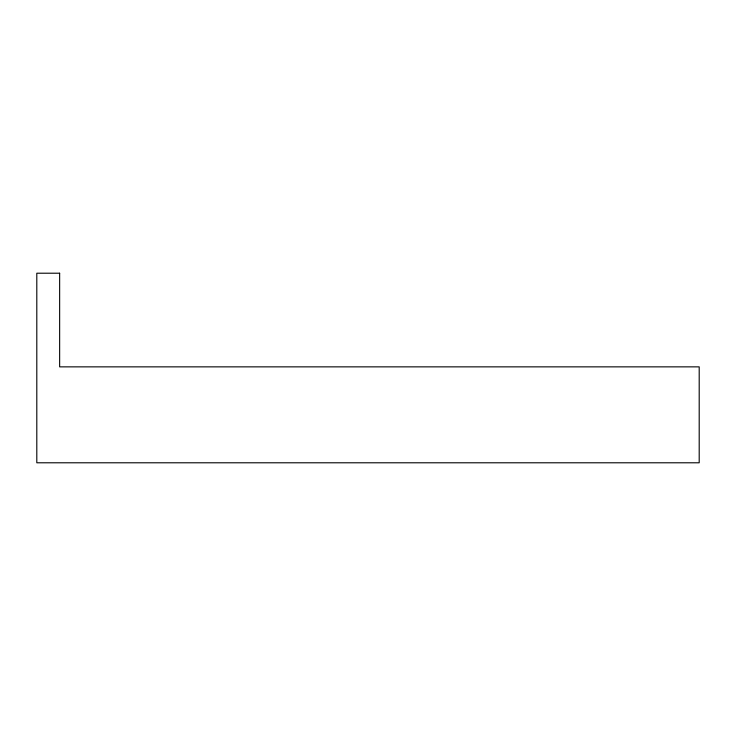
<?xml version="1.0" encoding="UTF-8"?>
<svg xmlns="http://www.w3.org/2000/svg" width="736" height="736" viewBox="0 0 736 736"><rect width="100%" height="100%" fill="white"/><g stroke="black" fill="none" stroke-linecap="round" stroke-linejoin="round"><path stroke-width="1.1" d="M59.644 273.212L36.8 273.212L36.8 462.788L699.2 462.788L699.2 366.859L59.644 366.859L59.644 273.212"/></g></svg>
